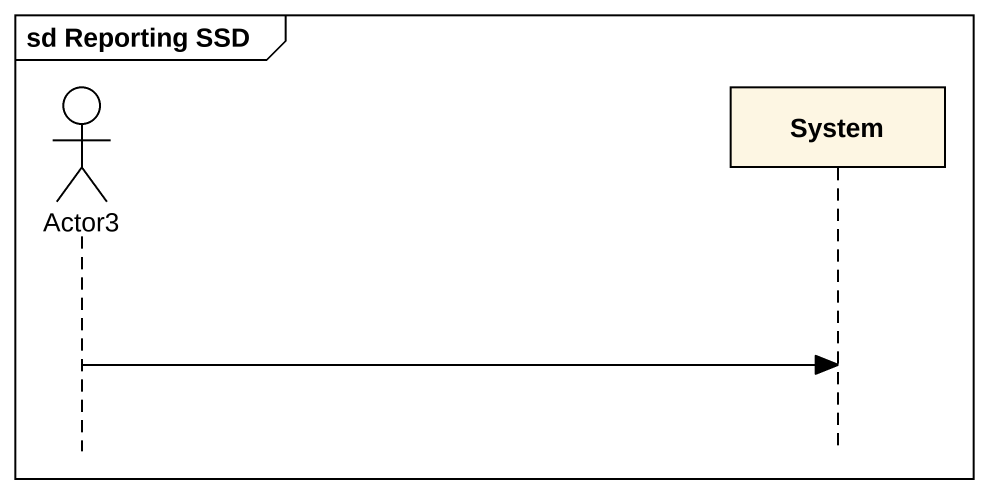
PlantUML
@startuml
mainframe sd Reporting SSD
hide footbox
actor Actor3
participant System

Actor3 -> System
@enduml
